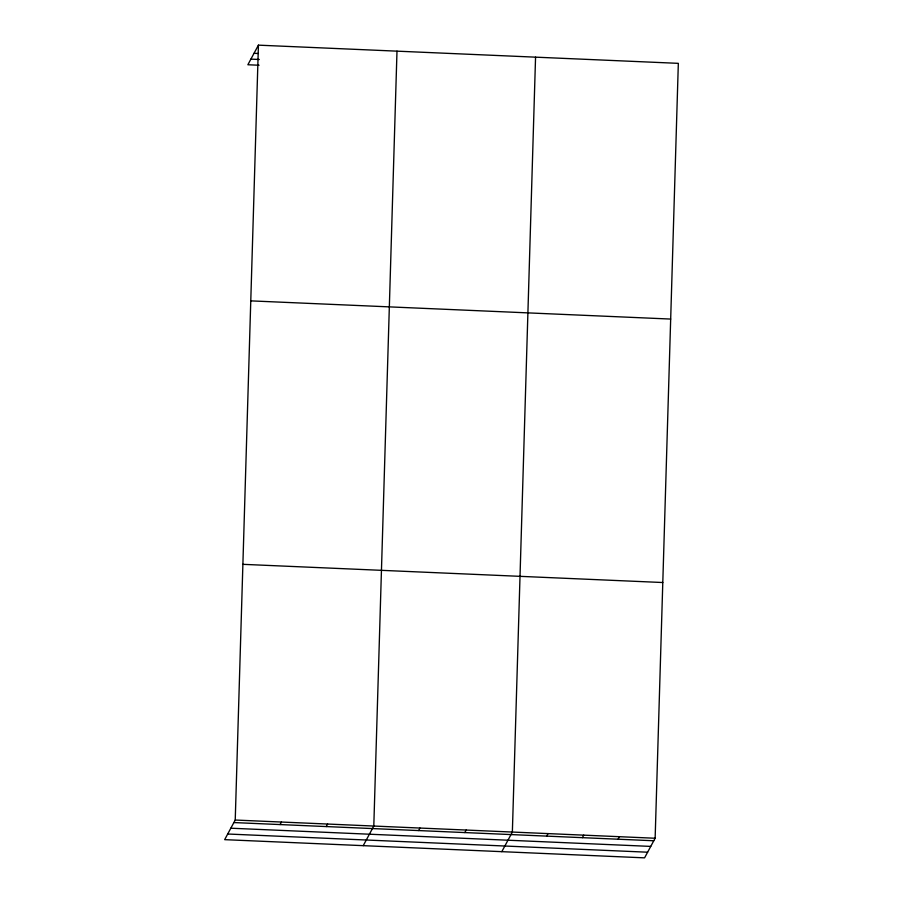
<?xml version="1.0" encoding="UTF-8"?>
<svg xmlns="http://www.w3.org/2000/svg" width="903" height="903" viewBox="0 0 903 903"><rect width="100%" height="100%" fill="white"/><g stroke="black" fill="none" stroke-linecap="round" stroke-linejoin="round"><path stroke-width="1.35" d="M235.231 820.037L258.427 45.15L678.334 63.345L655.138 838.244L644.573 857.85L224.666 839.655L235.231 820.037L655.138 838.244M396.993 51.155L373.797 826.042L363.232 845.659M535.558 57.16L512.362 832.047L501.808 851.664M258.427 45.15L247.862 64.756L259.059 65.242M280.065 824.563L281.42 822.046M326.254 826.572L327.608 824.044M418.631 830.568L419.985 828.051M464.819 832.577L466.174 830.049M546.699 836.122L548.053 833.593M582.39 837.668L583.744 835.14M618.081 839.214L619.447 836.697M254.036 53.311L258.235 53.491M250.899 59.124L259.296 59.485M250.774 300.868L670.681 319.064M242.884 564.33L662.791 582.525M233.866 822.565L653.772 840.761M230.829 828.209L650.736 846.404M227.703 834.011L647.609 852.206"/></g></svg>
